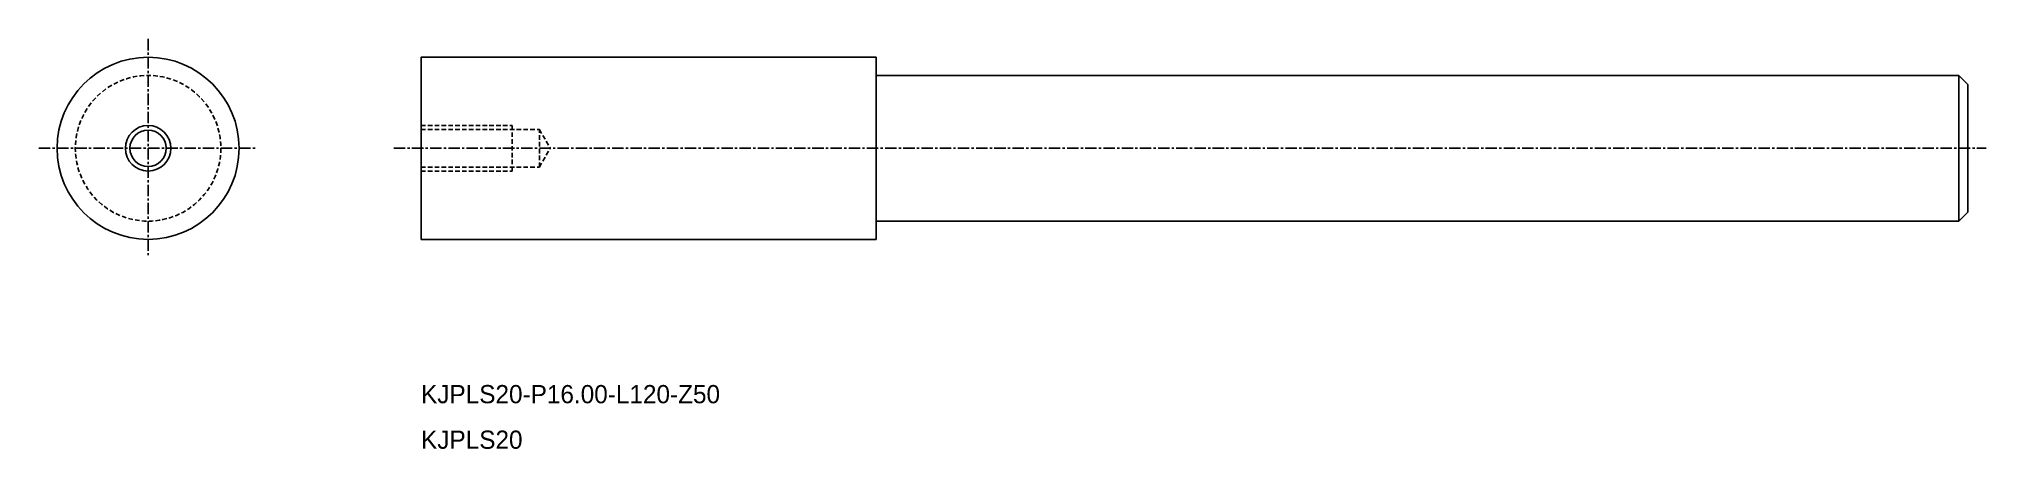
# Model space of a CAD drawing. Extents: x -2358 to -2144, y -882 to -837.
import ezdxf

# ---------------------------------------------------------------- set-up
doc = ezdxf.new("R2010")
doc.units = 0
doc.linetypes.add('CENTER', pattern=[2, 1.25, -0.25, 0.25, -0.25])
doc.linetypes.add('DASHED', pattern=[0.75, 0.5, -0.25])
doc.layers.get('0').update_dxf_attribs({"linetype": 'CONTINUOUS'})
doc.layers.add('CENTER', color=1, linetype='CENTER')

msp = doc.modelspace()

# ---------------------------------------------------------------- linework, layer by layer
at = {"color": 7, "linetype": 'CONTINUOUS'}
msp.add_line((-2147.43, -841.26), (-2147.43, -857.26), dxfattribs=at)
at = {"color": 3, "linetype": 'DASHED'}
for p, q in [((-2316.43, -846.76), (-2306.43, -846.76)), ((-2316.43, -847.19), (-2303.43, -847.19)), ((-2306.43, -851.76), (-2306.43, -846.76)), ((-2303.43, -847.19), (-2302.24, -849.26)), ((-2303.43, -851.32), (-2303.43, -847.19)), ((-2303.43, -851.32), (-2302.24, -849.26)), ((-2316.43, -851.32), (-2303.43, -851.32)), ((-2316.43, -851.76), (-2306.43, -851.76))]:
    msp.add_line(p, q, dxfattribs=at)
at = {"color": 7, "linetype": 'CONTINUOUS'}
for points in [[(-2316.43, -859.26), (-2266.43, -859.26), (-2266.43, -839.26), (-2316.43, -839.26)], [(-2266.43, -857.26), (-2147.43, -857.26), (-2146.43, -856.26), (-2146.43, -842.26), (-2147.43, -841.26), (-2266.43, -841.26)]]:
    msp.add_lwpolyline(points, close=True, dxfattribs=at)
for radius in [10, 2]:
    msp.add_circle((-2346.43, -849.26), radius, dxfattribs=at)
at = {"color": 3, "linetype": 'DASHED'}
msp.add_circle((-2346.43, -849.26), 8, dxfattribs=at)
at = {"color": 3, "linetype": 'CONTINUOUS'}
msp.add_circle((-2346.43, -849.26), 2.5, dxfattribs=at)
at = {"layer": 'CENTER', "color": 1, "linetype": 'CENTER'}
for p, q in [((-2346.43, -837.26), (-2346.43, -861.26)), ((-2358.43, -849.26), (-2334.43, -849.26))]:
    msp.add_line(p, q, dxfattribs=at)
at = {"layer": 'CENTER'}
msp.add_line((-2319.43, -849.26), (-2144.43, -849.26), dxfattribs=at)

# ---------------------------------------------------------------- texts
at = {"color": 7, "linetype": 'CONTINUOUS'}
for s, p in [('KJPLS20-P16.00-L120-Z50', (-2316.43, -877.26)), ('KJPLS20', (-2316.43, -882.26))]:
    msp.add_text(s, height=2, dxfattribs=at).set_placement(p)

doc.saveas('drawing.dxf')
